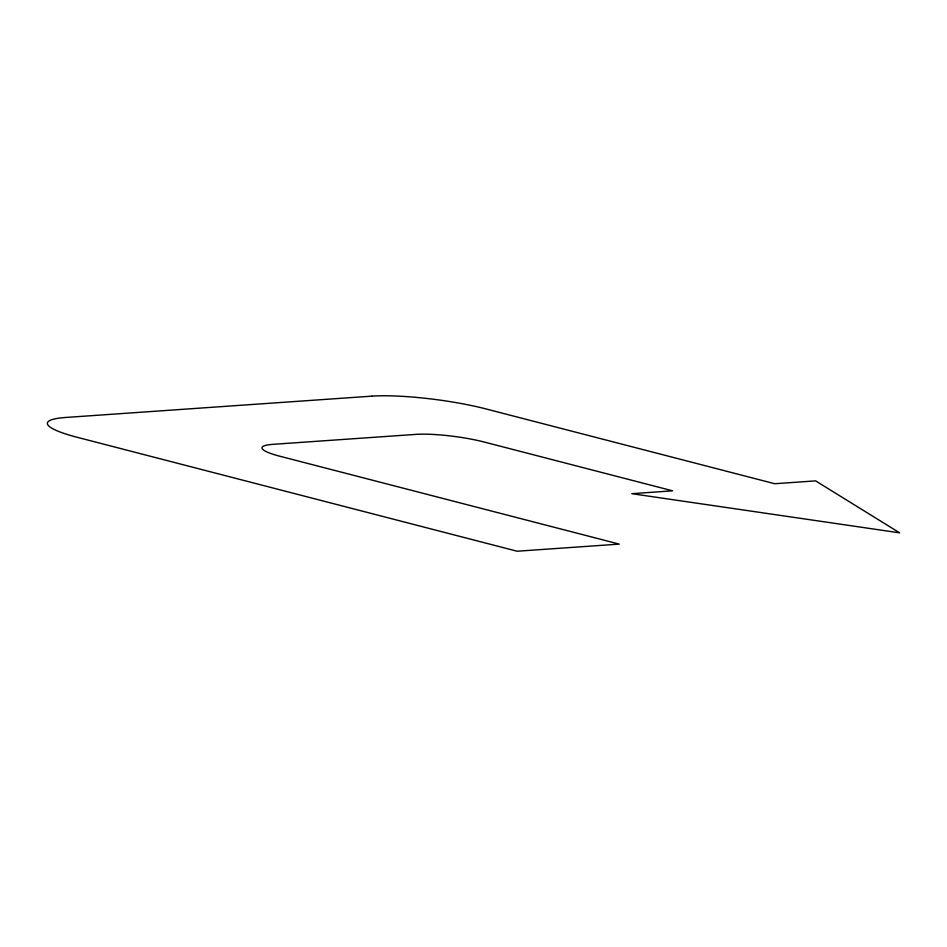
<?xml version="1.0" encoding="UTF-8"?>
<svg xmlns="http://www.w3.org/2000/svg" width="947" height="947" viewBox="0 0 947 947"><rect width="100%" height="100%" fill="white"/><g stroke="black" fill="none" stroke-linecap="round" stroke-linejoin="round"><path stroke-width="1.42" d="M371.804 396.154L65.473 417.485A81.643 12.915 7.5 0 0 77.263 437.313L517.133 551.225L619.243 544.111L279.91 456.241A48.984 7.754 7.5 0 1 272.843 444.344L415.792 434.389A48.984 7.754 7.5 0 1 484.13 442.012L672.642 490.83L631.803 493.683L899.65 532.841L815.604 480.875L774.753 483.728L485.693 408.867A81.643 12.915 7.5 0 0 371.804 396.154"/></g></svg>
